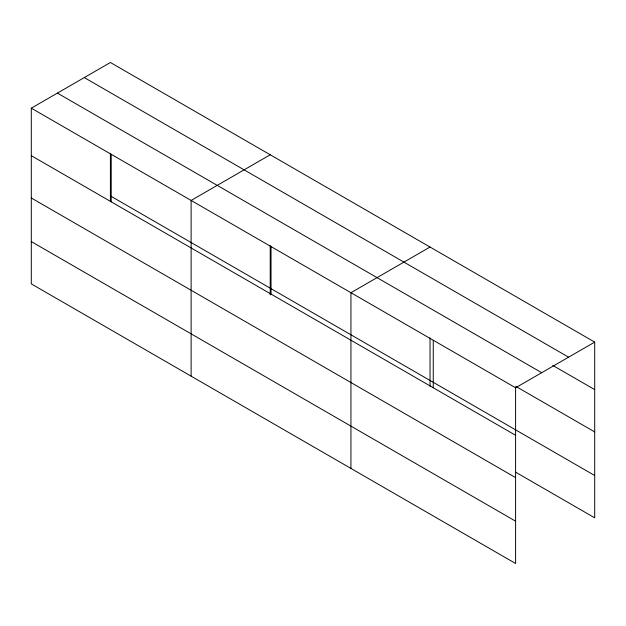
<?xml version="1.0" encoding="UTF-8"?>
<svg xmlns="http://www.w3.org/2000/svg" width="626" height="626" viewBox="0 0 626 626"><rect width="100%" height="100%" fill="white"/><g stroke="black" fill="none" stroke-linecap="round" stroke-linejoin="round"><path stroke-width="0.94" d="M515.597 477.599L515.597 387.776L31.3 108.173L31.3 283.891L515.597 563.494L515.597 477.599L31.3 197.988M515.73 472.231L594.7 517.827L594.7 342.109L110.403 62.506L31.3 108.173M270.221 154.771L191.118 200.445L191.118 376.163M430.039 247.043L350.936 292.71L350.936 468.428M515.597 387.776L594.7 342.109M84.299 77.577L568.596 357.18M552.695 365.365L594.7 389.615M57.404 93.102L541.701 372.705M515.73 386.328L594.7 431.924M110.403 195.915L594.7 475.517M31.3 155.678L515.597 435.289M31.3 241.581L515.597 521.184M433.262 340.247L433.262 387.752M430.039 337.829L430.039 386.219M271.027 246.581L271.027 294.087M270.221 245.556L270.221 294.909M111.209 154.309L111.209 201.815M110.403 153.292L110.403 201.682"/></g></svg>
